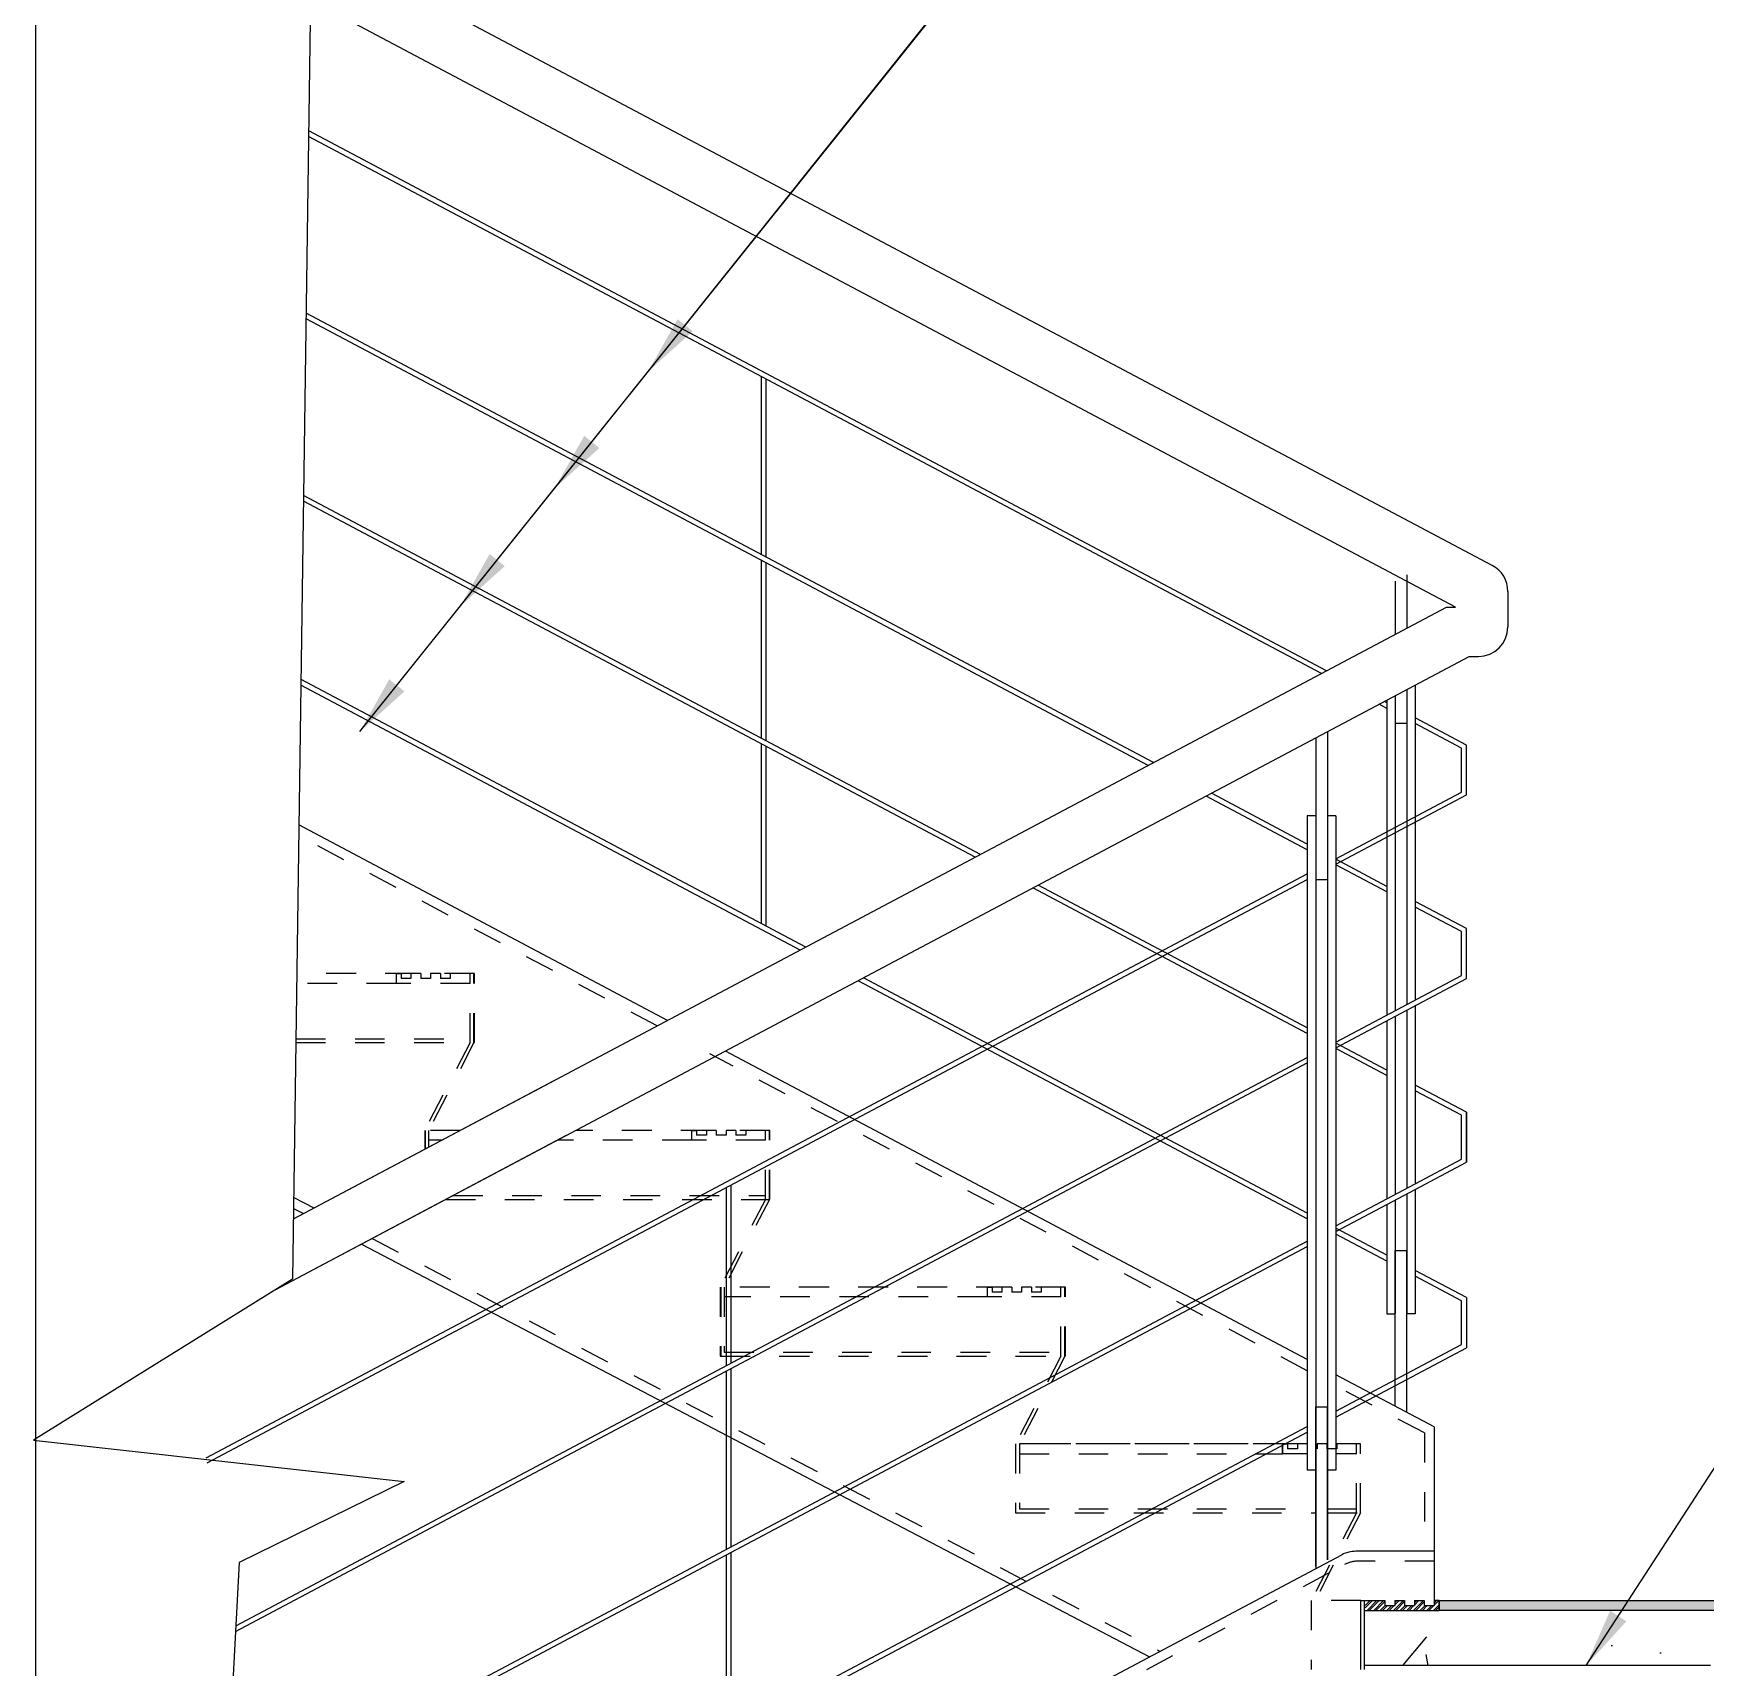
# Model space of a CAD drawing. Header units: millimetres. Extents: x 2148 to 2681, y 758 to 986.
# Drawn here: x 2647.54 to 2653.2, y 873.32 to 878.85 of the extents above; entities that cross this region are included whole.
import ezdxf

# ---------------------------------------------------------------- set-up
doc = ezdxf.new("R2010")
doc.units = ezdxf.units.MM
doc.linetypes.add('27-A-2008-DD$0$LVL 11$0$xa-fp_t1_l11_39$0$HIDDEN2', pattern=[0.1875, 0.125, -0.0625])
doc.linetypes.add('27-A-2008-DD$0$LVL 5$0$xa-fp_t1_l05-09$0$HIDDEN2', pattern=[0.1875, 0.125, -0.0625])
for name, color, linetype in [('1', 2, 'Continuous'), ('4CO', 4, 'Continuous'), ('A-DETAILS', 1, 'Continuous'), ('A-Hatch', 253, 'Continuous'), ('A-Stairs', 1, 'Continuous'), ('A-Wall', 4, 'Continuous'), ('A_TILES', 8, 'Continuous'), ("arch'l plan-pl", 8, 'Continuous')]:
    doc.layers.add(name, color=color, linetype=linetype)
doc.styles.add('ARIALNW', font='ARIALN.TTF')
doc.dimstyles.new('DIM 100', dxfattribs={"dimtxt": 0.2, "dimasz": 0.2, "dimexe": 0.1, "dimexo": 0, "dimgap": 0.05, "dimtad": 1, "dimzin": 0, "dimdsep": 46, "dimtxsty": 'ARIALNW', "dimcen": 0.09, "dimclrd": 6, "dimclre": 6, "dimclrt": 13, "dimadec": 0, "dimazin": 0, "dimtfac": 1, "dimtofl": 0, "dimtmove": 2, "dimatfit": 3, "dimfxl": 1, "dimtolj": 1, "dimtzin": 0, "dimarcsym": 0})

msp = doc.modelspace()

# ---------------------------------------------------------------- hatches: boundary and pattern name
at = {"layer": 'A-Hatch'}
h = msp.add_hatch(dxfattribs=at)
h.set_pattern_fill('BRASS', color=256, scale=0.001667, style=0)
h.set_pattern_definition([(180, (11381.353728, -2046.326112), (0, 0.010583333333), []), (180, (11381.353728, -2046.32082), (0, 0.010583333333), [0.005291666667, -0.002645833333])])
h.paths.add_polyline_path([(2654.2641125, 873.5128443), (2654.2641125, 873.5461776), (2652.2991547, 873.5461776), (2652.2991547, 873.5128443)])
at = {"layer": 'A-Stairs'}
h = msp.add_hatch(dxfattribs=at)
h.set_pattern_fill('AR-CONC', color=256, scale=0.006667, style=0)
h.set_pattern_definition([(50, (-6085.9525, -2045.2143), (1.21456446, -0.10626057), [0.127, -1.397]), (355, (-6085.9525, -2045.2143), (-0.23495217, 1.27371095), [0.1016, -1.1176]), (100.451, (-6085.8512, -2045.2232), (0.97961668, 1.16744459), [0.10793333, -1.18726667]), (46.1842, (-6085.9525, -2044.8757), (1.8071936, -0.28028219), [0.1905, -2.0955]), (96.6356, (-6085.8019, -2044.899), (1.5826949, 1.6495037), [0.1619, -1.7809]), (351.184, (-6085.9525, -2044.8757), (1.58269737, 1.6495008), [0.1524, -1.6764]), (21, (-6085.7831, -2044.9603), (1.01076587, -0.68177012), [0.127, -1.397]), (326, (-6085.7831, -2044.9603), (0.41201352, 1.22791977), [0.1016, -1.1176]), (71.4514, (-6085.6989, -2045.0171), (1.4227766, 0.54615238), [0.10793333, -1.18726667]), (37.5, (-6085.95246, -2045.21432), (0.020590688, 0.56370026), [0, -1.104053333, 0, -1.134533333, 0, -1.121833333]), (7.5, (-6085.95246, -2045.2143), (0.445464417, 0.6678705), [0, -0.646853333, 0, -1.078653333, 0, -0.427566667]), (327.5, (-6086.33007, -2045.21432), (0.9039373, -0.038191627), [0, -0.423333333, 0, -1.3208, 0, -1.7526]), (317.5, (-6086.4994, -2045.2143), (0.987527876, 0.16950994), [0, -0.55033333, 0, -0.87714667, 0, -1.2446])])
h.paths.add_polyline_path([(2652.2991547, 873.5128443), (2652.0472906, 873.5128443), (2652.0472906, 873.3261776), (2653.2172906, 873.3261776), (2653.2172906, 873.0656905), (2653.8866582, 873.0656905), (2653.8866582, 873.5128443)])
h.paths.add_polyline_path([(2653.9533248, 873.5128443), (2653.8866582, 873.5128443), (2653.8866582, 873.0656905), (2653.9533248, 873.0656905)])
h = msp.add_hatch(dxfattribs=at)
h.set_pattern_fill('ANSI32', color=256, scale=0.001667, style=0)
h.set_pattern_definition([(45, (-6002.331523, -2084.742558), (-0.01122532015, 0.01122532015), []), (45, (-6002.32404, -2084.742558), (-0.01122532015, 0.01122532015), [])])
h.paths.add_polyline_path([(2652.2991547, 873.5461776), (2652.282488, 873.5461776), (2652.282488, 873.529511), (2652.2491547, 873.529511), (2652.2491547, 873.5461776), (2652.2158213, 873.5461776), (2652.2158213, 873.529511), (2652.182488, 873.529511), (2652.182488, 873.5461776), (2652.1491547, 873.5461776), (2652.1491547, 873.529511), (2652.1158213, 873.529511), (2652.1158213, 873.5461776), (2652.0491547, 873.5461776), (2652.0491547, 873.5128443), (2652.2991547, 873.5128443)])

# ---------------------------------------------------------------- linework, layer by layer
at = {"ltscale": 0.5}
for p, q in [((2652.4789678, 877.0489845, 0.0000001), (2648.4828557, 879.1681349, 0.0000001)), ((2652.3552712, 876.9070643, 0.0000001), (2648.4799658, 878.9621505, 0.0000001)), ((2650.0049993, 877.6878886, 0.0000002), (2650.0049993, 877.0856091, 0.0000002)), ((2650.0204161, 877.679713, 0.0000002), (2650.0204161, 877.0774335, 0.0000002)), ((2650.0049993, 877.0667439, 0.0000002), (2650.0049993, 876.4640331, 0.0000002)), ((2650.0204161, 877.0585684, 0.0000002), (2650.0204161, 876.4558575, 0.0000002)), ((2652.5321176, 876.9606383, 0.0000001), (2652.5321176, 876.8403976, 0.0000001)), ((2648.4221028, 874.8378799, 0.0000002), (2652.3239933, 876.9070643, 0.0000002)), ((2652.3239933, 876.9070643, 0.0000001), (2652.3552712, 876.9070643, 0.0000001)), ((2648.3626195, 874.5988188, 0.0000002), (2652.4010252, 876.7403976, 0.0000003)), ((2652.4010252, 876.7403976, 0.0000001), (2652.4321176, 876.7403976, 0.0000001)), ((2652.1904861, 876.6287481, 0.0000001), (2652.1904861, 875.5629136, 0.0000001)), ((2652.2187515, 876.6437373, 0.0000001), (2652.2187515, 875.5779028, 0.0000001)), ((2652.1222206, 876.5925467, 0.0000001), (2652.1222206, 875.5267122, 0.0000001)), ((2652.1504861, 876.6075359, 0.0000001), (2652.1504861, 875.5417014, 0.0000001)), ((2650.0049993, 876.4451679, 0.0000002), (2650.0049993, 875.8370994, 0.0000002)), ((2650.0204161, 876.4369923, 0.0000002), (2650.0204161, 875.8289239, 0.0000002)), ((2652.3752418, 876.2820348, 0.0000001), (2652.3752418, 876.4309418, 0.0000001)), ((2652.3919085, 876.272008, 0.0000001), (2652.3919085, 876.4409686, 0.0000001)), ((2651.9498062, 876.0564249, 0.0000003), (2652.3752418, 876.2820348, 0.0000003)), ((2651.9498062, 876.0375597, 0.0000003), (2652.3919085, 876.272008, 0.0000003)), ((2651.8532753, 876.2016816, 0.0000002), (2651.8532753, 873.9874205, 0.0000002)), ((2651.8815407, 876.2016816, 0.0000002), (2651.8532753, 876.2016816, 0.0000002)), ((2651.8815407, 876.1716816, 0.0000002), (2651.8815407, 873.9886845, 0.0000002)), ((2651.9498062, 876.2016816, 0.0000002), (2651.9215407, 876.2016816, 0.0000002)), ((2651.9215407, 876.1716816, 0.0000002), (2651.9215407, 873.9886845, 0.0000002)), ((2651.9498062, 876.2016816, 0.0000002), (2651.9498062, 873.9874205, 0.0000002)), ((2648.1262684, 874.0287913, 0.0000003), (2651.8532753, 876.0052343, 0.0000003)), ((2648.1304142, 874.0121246, 0.0000003), (2651.8532753, 875.9863691, 0.0000003)), ((2652.3752418, 875.6608901, 0.0000001), (2652.3752418, 875.8097971, 0.0000001)), ((2652.3919085, 875.6508633, 0.0000001), (2652.3919085, 875.8198239, 0.0000001)), ((2651.9498062, 875.4352803, 0.0000003), (2652.3752418, 875.6608901, 0.0000003)), ((2651.9498062, 875.4164151, 0.0000003), (2652.3919085, 875.6508633, 0.0000003)), ((2652.1904861, 875.5440484, 0.0000001), (2652.1904861, 874.9413375, 0.0000001)), ((2652.2187515, 875.5590376, 0.0000001), (2652.2187515, 874.9563268, 0.0000001)), ((2652.1222206, 875.507847, 0.0000001), (2652.1222206, 874.9051362, 0.0000001)), ((2652.1504861, 875.5228363, 0.0000001), (2652.1504861, 874.9201254, 0.0000001)), ((2648.2266916, 873.4609013, 0.0000004), (2651.8532753, 875.3840896, 0.0000003)), ((2648.2256623, 873.4414903, 0.0000003), (2651.8532753, 875.3652245, 0.0000003)), ((2648.4221028, 874.8378799, 0.0000002), (2649.3021183, 875.3045548, 0.0000002)), ((2652.3752418, 875.0393141, 0.0000001), (2652.3752418, 875.1882211, 0.0000001)), ((2652.3919085, 875.0292873, 0.0000001), (2652.3919085, 875.1982479, 0.0000001)), ((2652.3919085, 875.1982479, 0), (2652.3919085, 875.0292873, 0.0000001)), ((2648.3626195, 874.5988188, 0.0000002), (2649.3463613, 875.1205001, 0.0000002)), ((2652.2187515, 874.9563268, 0.0000003), (2652.3752418, 875.0393141, 0.0000003)), ((2652.2187515, 874.9374616, 0.0000003), (2652.3919085, 875.0292873, 0.0000003)), ((2649.8865611, 874.9421564, 0.0000003), (2649.8865611, 874.3398769, 0.0000003)), ((2649.9019779, 874.950332, 0.0000003), (2649.9019779, 874.3480525, 0.0000003)), ((2651.9498062, 874.8137042, 0.0000003), (2652.2187515, 874.9563268, 0.0000003)), ((2651.9498062, 874.7948391, 0.0000003), (2652.2187515, 874.9374616, 0.0000003)), ((2652.1904861, 874.9224724, 0.0000001), (2652.1904861, 874.5180562, 0.0000001)), ((2652.2187515, 874.9374616, 0.0000001), (2652.2187515, 874.5167922, 0.0000001)), ((2652.1222206, 874.886271, 0.0000001), (2652.1222206, 874.5167922, 0.0000001)), ((2652.1504861, 874.9012602, 0.0000001), (2652.1504861, 874.5180562, 0.0000001)), ((2648.1927781, 872.8213409, 0.0000004), (2651.8532753, 874.7625136, 0.0000003)), ((2648.1917488, 872.8019299, 0.0000003), (2651.8532753, 874.7436484, 0.0000003)), ((2652.3752418, 874.4123804, 0.0000001), (2652.3752418, 874.5606343, 0.0000001)), ((2652.3919085, 874.5713142, 0.0000002), (2652.3919085, 874.4017005, 0.0000002)), ((2652.3919085, 874.5294886, 0.0000001), (2652.3919085, 874.4017005, 0.0000002)), ((2652.1222206, 874.5167922, 0.0000001), (2652.1504861, 874.5167922, 0.0000001)), ((2652.2187515, 874.5167922, 0.0000001), (2652.1904861, 874.5167922, 0.0000001)), ((2651.9498062, 874.1867706, 0.0000003), (2652.3752418, 874.4123804, 0.0000003)), ((2651.9498062, 874.1672523, 0.0000003), (2652.3919085, 874.4017005, 0.0000003)), ((2649.8865611, 874.3210117, 0.0000003), (2649.8865611, 873.7191241, 0.0000003)), ((2649.9019779, 874.3291873, 0.0000003), (2649.9019779, 873.7272997, 0.0000003)), ((2648.1585723, 872.1762678, 0.0000004), (2651.8532753, 874.13558, 0.0000003)), ((2648.1575074, 872.1561848, 0.0000004), (2651.8532753, 874.1160617, 0.0000003)), ((2651.9215407, 874.0919028, 0.0000002), (2651.9215407, 873.6836132, 0.0000002)), ((2651.8815407, 874.07019, 0.0000002), (2651.8815407, 873.6541676, 0.0000002)), ((2651.8815407, 873.9874205, 0.0000002), (2651.8532753, 873.9874205, 0.0000002)), ((2651.9498062, 873.9874205, 0.0000002), (2651.9215407, 873.9874205, 0.0000002)), ((2649.8865611, 873.700259, 0.0000003), (2649.8865611, 873.0913672, 0.0000003)), ((2649.9019779, 873.7084345, 0.0000003), (2649.9019779, 873.0995428, 0.0000003)), ((2652.0358213, 873.5461776, 0.0000003), (2652.0472906, 873.5461776, 0.0000003)), ((2652.0358213, 873.5461776, 0.0000003), (2652.0472906, 873.5461776, 0.0000003))]:
    msp.add_line(p, q, dxfattribs=at)
at = {"ltscale": 0.05}
for p, q in [((2652.0339573, 873.5461776, 0.0000003), (2652.1158213, 873.5461776, 0.0000003)), ((2652.0472906, 873.3128443, 0.0000003), (2652.0472906, 873.5461776, 0.0000003)), ((2652.0491547, 873.5128443, 0.0000003), (2652.2991547, 873.5128443, 0.0000003)), ((2652.1158213, 873.5461776, 0.0000003), (2652.1158213, 873.529511, 0.0000003)), ((2652.1158213, 873.529511, 0.0000003), (2652.1491547, 873.529511, 0.0000003)), ((2652.1491547, 873.5461776, 0.0000003), (2652.1491547, 873.529511, 0.0000003)), ((2652.1491547, 873.5461776, 0.0000003), (2652.182488, 873.5461776, 0.0000003)), ((2652.182488, 873.5461776, 0.0000003), (2652.182488, 873.529511, 0.0000003)), ((2652.182488, 873.529511, 0.0000003), (2652.2158213, 873.529511, 0.0000003)), ((2652.2158213, 873.5461776, 0.0000003), (2652.2158213, 873.529511, 0.0000003)), ((2652.2158213, 873.5461776, 0.0000003), (2652.2491547, 873.5461776, 0.0000003)), ((2652.2491547, 873.5461776, 0.0000003), (2652.2491547, 873.529511, 0.0000003)), ((2652.2491547, 873.529511, 0.0000003), (2652.282488, 873.529511, 0.0000003)), ((2652.282488, 873.5461776, 0.0000003), (2652.282488, 873.529511, 0.0000003)), ((2652.2991547, 873.5461776, 0.0000003), (2652.282488, 873.5461776, 0.0000003)), ((2652.2991547, 873.5461776, 0.0000003), (2652.2991547, 873.5128443, 0.0000003)), ((2653.2172906, 873.3261776, 0.0000001), (2652.0472906, 873.3261776, 0.0000003))]:
    msp.add_line(p, q, dxfattribs=at)
at = {"ltscale": 0.05, "elevation": 0.0000003}
for points in [[(2652.0339573, 873.3128443), (2652.0339573, 873.5461776), (2652.0472906, 873.5461776)], [(2656.3094179, 873.5128443), (2652.2991547, 873.5128443), (2652.2991547, 873.5461776), (2656.3094179, 873.5461776)]]:
    msp.add_lwpolyline(points, dxfattribs=at)
at = {"ltscale": 0.5, "extrusion": (2.28932e-08, 4.00565e-08, 1)}
msp.add_arc((2652.4321176, 876.9606383, 0.000096), 0.1, 0, 62.0628572, dxfattribs=at)
at = {"ltscale": 0.5, "extrusion": (-1.32724e-19, 4.00565e-08, 1)}
msp.add_arc((2652.4321176, 876.8403976, 0.0000353), 0.1, 270, 0, dxfattribs=at)
at = {"layer": '1', "ltscale": 0.5}
for p, q in [((2652.1904861, 877.016651, 0.0000001), (2652.1904861, 876.836265, 0.0000001)), ((2652.1904861, 877.016651, 0.0000001), (2652.1904861, 876.836265, 0.0000001)), ((2652.1504861, 876.9954388, 0.0000001), (2652.1504861, 876.8150529, 0.0000001)), ((2652.1504861, 876.9954388, 0.0000001), (2652.1504861, 876.8150529, 0.0000001)), ((2652.1904861, 876.6287481, 0.0000001), (2652.1904861, 876.5155159, 0.0000001)), ((2652.1904861, 876.6287481, 0.0000001), (2652.1904861, 876.5247222, 0.0000001)), ((2652.1504861, 876.6075359, 0.0000001), (2652.1504861, 876.5155159, 0.0000001)), ((2652.1504861, 876.6075359, 0.0000001), (2652.1504861, 876.5155159, 0.0000001)), ((2652.1504861, 876.5155159, 0.0000001), (2652.1904861, 876.5155159, 0.0000001)), ((2651.8815407, 876.4660671, 0.0000002), (2651.8815407, 875.9861442, 0.0000002)), ((2651.8815407, 876.4660671, 0.0000002), (2651.8815407, 875.9861442, 0.0000002)), ((2651.9215407, 876.4872793, 0.0000002), (2651.9215407, 875.9953504, 0.0000002)), ((2651.9215407, 876.4872793, 0.0000002), (2651.9215407, 875.9861442, 0.0000002)), ((2651.8815407, 875.9861442, 0.0000002), (2651.9215407, 875.9861442, 0.0000002)), ((2652.1504861, 874.2047515, 0.0000001), (2652.1504861, 874.7310656, 0.0000001)), ((2652.1504861, 874.7310656, 0.0000001), (2652.1904861, 874.7310656, 0.0000001)), ((2652.1904861, 874.1835393, 0.0000001), (2652.1904861, 874.7310656, 0.0000001)), ((2651.8815407, 873.662401, 0.0000002), (2651.8815407, 874.2016939, 0.0000002)), ((2651.8815407, 874.2016939, 0.0000002), (2651.9215407, 874.2016939, 0.0000002)), ((2651.9215407, 873.6836132, 0.0000002), (2651.9215407, 874.2016939, 0.0000002))]:
    msp.add_line(p, q, dxfattribs=at)
at = {"layer": '4CO', "ltscale": 0.5}
for p, q in [((2648.1314793, 871.6653335, 0.0000002), (2651.970524, 873.7011905, 0.0000003)), ((2652.2828968, 873.7128443, 0.0000001), (2652.0173743, 873.7128443, 0.0000001))]:
    msp.add_line(p, q, dxfattribs=at)
at = {"layer": '4CO', "ltscale": 0.5, "extrusion": (-2.65925e-08, 1.19161e-07, 1)}
msp.add_arc((2652.0173743, 873.6128443, 0.0000339), 0.1, 90, 117.9371428, dxfattribs=at)
at = {"layer": 'A-DETAILS', "linetype": '27-A-2008-DD$0$LVL 5$0$xa-fp_t1_l05-09$0$HIDDEN2', "ltscale": 0.5}
for p, q in [((2652.282815, 873.679511, 0.0000001), (2652.0256658, 873.679511, 0.0000001)), ((2648.1294208, 871.6265115, 0.0000002), (2651.9788155, 873.6678572, 0.0000003))]:
    msp.add_line(p, q, dxfattribs=at)
at = {"layer": 'A-DETAILS', "linetype": '27-A-2008-DD$0$LVL 5$0$xa-fp_t1_l05-09$0$HIDDEN2', "ltscale": 0.5, "extrusion": (-2.65925e-08, 1.19268e-07, 1)}
msp.add_arc((2652.0256658, 873.579511, 0.000034), 0.1, 90, 117.9371428, dxfattribs=at)
at = {"layer": 'A-Hatch', "ltscale": 0.5}
for p, q in [((2651.9007021, 876.6825916, 0.0000002), (2648.4734827, 878.5000565, 0.0000002)), ((2651.9184893, 876.6920242, 0.0000002), (2648.4737454, 878.5187823, 0.0000002)), ((2651.3150514, 876.3720193, 0.0000002), (2648.4648325, 877.8834991, 0.0000002)), ((2651.3328386, 876.3814519, 0.0000002), (2648.4650952, 877.9022249, 0.0000002)), ((2650.728994, 876.0612313, 0.0000002), (2648.4561762, 877.2665135, 0.0000002)), ((2650.7467812, 876.0706639, 0.0000002), (2648.4564389, 877.2852393, 0.0000002)), ((2650.1372694, 875.7474379, 0.0000002), (2648.4474363, 876.6435615, 0.0000002)), ((2650.1556723, 875.7571971, 0.0000002), (2648.4477081, 876.6629357, 0.0000002)), ((2652.1222206, 876.5651197, 0.0000002), (2652.0963609, 876.5788332, 0.0000002)), ((2652.1222206, 876.5839849, 0.0000002), (2652.1141481, 876.5882658, 0.0000002)), ((2652.3919085, 876.4409686, 0.0000002), (2652.2187515, 876.5327942, 0.0000002)), ((2652.3752418, 876.4309418, 0.0000002), (2652.2187515, 876.5139291, 0.0000002)), ((2651.8532753, 876.1054627, 0.0000002), (2651.5284974, 876.2776934, 0.0000002)), ((2651.8532753, 876.0865976, 0.0000002), (2651.5107102, 876.2682609, 0.0000002)), ((2652.1222206, 875.9628402, 0.0000002), (2651.9498062, 876.0542721, 0.0000002)), ((2652.1222206, 875.943975, 0.0000002), (2651.9498062, 876.0354069, 0.0000002)), ((2651.8532753, 875.4650215, 0.0000002), (2650.9246528, 875.9574728, 0.0000002)), ((2651.8532753, 875.4838867, 0.0000002), (2650.94244, 875.9669054, 0.0000002)), ((2652.3919085, 875.8198239, 0.0000002), (2652.2187515, 875.9116496, 0.0000002)), ((2652.3752418, 875.8097971, 0.0000002), (2652.2187515, 875.8927844, 0.0000002)), ((2651.8532753, 874.8374348, 0.0000002), (2650.3329282, 875.6436795, 0.0000002)), ((2651.8532753, 874.8569531, 0.0000002), (2650.3513311, 875.6534386, 0.0000002)), ((2652.1222206, 875.3412642, 0.0000002), (2651.9498062, 875.4326961, 0.0000002)), ((2652.1222206, 875.322399, 0.0000002), (2651.9498062, 875.4138309, 0.0000002)), ((2652.3919085, 875.1982479, 0.0000002), (2652.2187515, 875.2900735, 0.0000002)), ((2652.3752418, 875.1882211, 0.0000002), (2652.2187515, 875.2712084, 0.0000002)), ((2652.1222206, 874.7143305, 0.0000002), (2651.9498062, 874.8057625, 0.0000002)), ((2652.1222206, 874.6948122, 0.0000002), (2651.9498062, 874.7862442, 0.0000002)), ((2652.3919085, 874.5713142, 0.0000002), (2652.2187515, 874.6631399, 0.0000002)), ((2652.3752418, 874.5606343, 0.0000002), (2652.2187515, 874.6436216, 0.0000002))]:
    msp.add_line(p, q, dxfattribs=at)
at = {"layer": 'A-Stairs', "ltscale": 0.5}
for p, q in [((2649.6884128, 875.5094079, 0.0000001), (2648.4408066, 876.1710173, 0.0000002)), ((2651.8532753, 874.3613748, 0.0000001), (2649.8840716, 875.4056495, 0.0000001)), ((2648.4225966, 874.8730769, 0), (2648.4557316, 874.8557134, 0)), ((2648.652556, 874.752573, 0), (2651.3186317, 873.35549, 0.0000001)), ((2652.2828968, 874.1335452, 0.0000001), (2651.9498062, 874.3101841, 0.0000001)), ((2652.2828968, 874.1335452, 0.0000001), (2652.2828968, 873.7128443, 0.0000001))]:
    msp.add_line(p, q, dxfattribs=at)
at = {"layer": 'A-Wall'}
for p, q in [((2647.5494907, 883.5634197, 0), (2647.5494907, 864.9698435, 0)), ((2652.2828968, 873.7128443, 0.0000001), (2652.282488, 873.5461776, 0.0000003))]:
    msp.add_line(p, q, dxfattribs=at)
at = {"layer": 'A_TILES', "linetype": '27-A-2008-DD$0$LVL 11$0$xa-fp_t1_l11_39$0$HIDDEN2', "ltscale": 0.2}
for p, q in [((2649.6528384, 875.4905427, 0.0000001), (2648.4402811, 876.1335656, 0.0000002)), ((2649.0328968, 875.6673898, 0.0000002), (2648.4337407, 875.6673898, 0.0000002)), ((2649.0328968, 875.6673898, 0.0000002), (2648.4337407, 875.6673898, 0.0000002)), ((2648.7695635, 875.6673898, 0.0000002), (2648.7695635, 875.6340564, 0.0000002)), ((2648.7695635, 875.6673898, 0.0000002), (2648.7862301, 875.6673898, 0.0000002)), ((2648.7862301, 875.6673898, 0.0000002), (2648.7862301, 875.6507231, 0.0000002)), ((2648.8528968, 875.6673898, 0.0000002), (2648.8195635, 875.6673898, 0.0000002)), ((2648.8195635, 875.6673898, 0.0000002), (2648.8195635, 875.6507231, 0.0000002)), ((2648.8528968, 875.6673898, 0.0000002), (2648.8528968, 875.6507231, 0.0000002)), ((2648.9195635, 875.6673898, 0.0000002), (2648.8862301, 875.6673898, 0.0000002)), ((2648.8862301, 875.6673898, 0.0000002), (2648.8862301, 875.6507231, 0.0000002)), ((2648.9195635, 875.6673898, 0.0000002), (2648.9195635, 875.6507231, 0.0000002)), ((2649.0195635, 875.6673898, 0.0000002), (2648.9528968, 875.6673898, 0.0000002)), ((2648.9528968, 875.6673898, 0.0000002), (2648.9528968, 875.6507231, 0.0000002)), ((2649.0310328, 875.6673898, 0.0000002), (2649.0195635, 875.6673898, 0.0000002)), ((2649.0310328, 875.6673898, 0.0000002), (2649.0195635, 875.6673898, 0.0000002)), ((2649.0310328, 875.6673898, 0.0000002), (2649.0195635, 875.6673898, 0.0000002)), ((2649.0310328, 875.6673898, 0.0000002), (2649.0195635, 875.6673898, 0.0000002)), ((2649.0310328, 875.6673898, 0.0000002), (2649.0195635, 875.6673898, 0.0000002)), ((2649.0310328, 875.6673898, 0.0000002), (2649.0195635, 875.6673898, 0.0000002)), ((2649.0195635, 875.4340564, 0.0000002), (2649.0195635, 875.6673898, 0.0000002)), ((2648.7695635, 875.6340564, 0.0000002), (2648.4332731, 875.6340564, 0.0000002)), ((2649.0195635, 875.6340564, 0.0000002), (2648.7695635, 875.6340564, 0.0000002)), ((2648.8195635, 875.6507231, 0.0000002), (2648.7862301, 875.6507231, 0.0000002)), ((2648.8862301, 875.6507231, 0.0000002), (2648.8528968, 875.6507231, 0.0000002)), ((2648.9528968, 875.6507231, 0.0000002), (2648.9195635, 875.6507231, 0.0000002)), ((2648.4306542, 875.4473898, 0.0000002), (2649.0195635, 875.4473898, 0.0000002)), ((2649.0195635, 875.4340564, 0.0000002), (2648.8662301, 875.1370867, 0.0000002)), ((2649.0328968, 875.4340564, 0.0000002), (2648.8795635, 875.1370867, 0.0000002)), ((2651.8532753, 874.3236444, 0.0000001), (2649.8307101, 875.3962169, 0.0000001)), ((2648.9863214, 875.1370867, 0.0000002), (2648.8662301, 875.1370867, 0.0000002)), ((2648.9863214, 875.1370867, 0.0000002), (2648.8662301, 875.1370867, 0.0000002)), ((2648.8795635, 875.1370867, 0.0000002), (2648.8795635, 875.0804727, 0.0000002)), ((2648.9234642, 875.1037534, 0.0000002), (2648.8795635, 875.1037534, 0.0000002)), ((2649.7695635, 875.1037534, 0.0000002), (2649.3147819, 875.1037534, 0.0000002)), ((2650.0328968, 875.1370867, 0.0000002), (2649.377639, 875.1370867, 0.0000002)), ((2650.0328968, 875.1370867, 0.0000002), (2649.377639, 875.1370867, 0.0000002)), ((2649.7695635, 875.1370867, 0.0000002), (2649.7695635, 875.1037534, 0.0000002)), ((2649.7695635, 875.1370867, 0.0000002), (2649.7862301, 875.1370867, 0.0000002)), ((2650.0195635, 875.1037534, 0.0000002), (2649.7695635, 875.1037534, 0.0000002)), ((2649.7862301, 875.1370867, 0.0000002), (2649.7862301, 875.1204201, 0.0000002)), ((2649.8195635, 875.1204201, 0.0000002), (2649.7862301, 875.1204201, 0.0000002)), ((2649.8528968, 875.1370867, 0.0000002), (2649.8195635, 875.1370867, 0.0000002)), ((2649.8195635, 875.1370867, 0.0000002), (2649.8195635, 875.1204201, 0.0000002)), ((2649.8528968, 875.1370867, 0.0000002), (2649.8528968, 875.1204201, 0.0000002)), ((2649.8862301, 875.1204201, 0.0000002), (2649.8528968, 875.1204201, 0.0000002)), ((2649.9195635, 875.1370867, 0.0000002), (2649.8862301, 875.1370867, 0.0000002)), ((2649.8862301, 875.1370867, 0.0000002), (2649.8862301, 875.1204201, 0.0000002)), ((2649.9195635, 875.1370867, 0.0000002), (2649.9195635, 875.1204201, 0.0000002)), ((2649.9528968, 875.1204201, 0.0000002), (2649.9195635, 875.1204201, 0.0000002)), ((2650.0195635, 875.1370867, 0.0000002), (2649.9528968, 875.1370867, 0.0000002)), ((2649.9528968, 875.1370867, 0.0000002), (2649.9528968, 875.1204201, 0.0000002)), ((2650.0310328, 875.1370867, 0.0000002), (2650.0195635, 875.1370867, 0.0000002)), ((2650.0310328, 875.1370867, 0.0000002), (2650.0195635, 875.1370867, 0.0000002)), ((2650.0310328, 875.1370867, 0.0000002), (2650.0195635, 875.1370867, 0.0000002)), ((2650.0310328, 875.1370867, 0.0000002), (2650.0195635, 875.1370867, 0.0000002)), ((2650.0310328, 875.1370867, 0.0000002), (2650.0195635, 875.1370867, 0.0000002)), ((2650.0310328, 875.1370867, 0.0000002), (2650.0195635, 875.1370867, 0.0000002)), ((2650.0195635, 874.9037534, 0.0000002), (2650.0195635, 875.1370867, 0.0000002)), ((2648.4231207, 874.9104349, 0), (2648.4914253, 874.8746418, 0)), ((2648.9627819, 874.9170867, 0.0000002), (2650.0195635, 874.9170867, 0.0000002)), ((2650.0195635, 874.9037534, 0.0000002), (2649.8662301, 874.6067837, 0.0000002)), ((2650.0328968, 874.9037534, 0.0000002), (2649.8795635, 874.6067837, 0.0000002)), ((2648.6882497, 874.7715015, 0), (2651.3543253, 873.3744185, 0.0000001)), ((2651.0328968, 874.6067837, 0.0000002), (2649.8662301, 874.6067837, 0.0000001)), ((2651.0328968, 874.6067837, 0.0000002), (2649.8662301, 874.6067837, 0.0000001)), ((2649.8795635, 874.6067837, 0.0000002), (2649.8795635, 874.3867837, 0.0000002)), ((2650.7695635, 874.6067837, 0.0000002), (2650.7695635, 874.5734504, 0.0000002)), ((2650.7695635, 874.6067837, 0.0000002), (2650.7862301, 874.6067837, 0.0000002)), ((2650.7862301, 874.6067837, 0.0000002), (2650.7862301, 874.590117, 0.0000002)), ((2650.8195635, 874.590117, 0.0000002), (2650.7862301, 874.590117, 0.0000002)), ((2650.8528968, 874.6067837, 0.0000002), (2650.8195635, 874.6067837, 0.0000002)), ((2650.8195635, 874.6067837, 0.0000002), (2650.8195635, 874.590117, 0.0000002)), ((2650.8528968, 874.6067837, 0.0000002), (2650.8528968, 874.590117, 0.0000002)), ((2650.8862301, 874.590117, 0.0000002), (2650.8528968, 874.590117, 0.0000002)), ((2650.9195635, 874.6067837, 0.0000002), (2650.8862301, 874.6067837, 0.0000002)), ((2650.8862301, 874.6067837, 0.0000002), (2650.8862301, 874.590117, 0.0000002)), ((2650.9195635, 874.6067837, 0.0000002), (2650.9195635, 874.590117, 0.0000002)), ((2650.9528968, 874.590117, 0.0000002), (2650.9195635, 874.590117, 0.0000002)), ((2651.0195635, 874.6067837, 0.0000002), (2650.9528968, 874.6067837, 0.0000002)), ((2650.9528968, 874.6067837, 0.0000002), (2650.9528968, 874.590117, 0.0000002)), ((2651.0310328, 874.6067837, 0.0000002), (2651.0195635, 874.6067837, 0.0000002)), ((2651.0310328, 874.6067837, 0.0000002), (2651.0195635, 874.6067837, 0.0000002)), ((2651.0310328, 874.6067837, 0.0000002), (2651.0195635, 874.6067837, 0.0000002)), ((2651.0310328, 874.6067837, 0.0000002), (2651.0195635, 874.6067837, 0.0000002)), ((2651.0310328, 874.6067837, 0.0000002), (2651.0195635, 874.6067837, 0.0000002)), ((2651.0310328, 874.6067837, 0.0000002), (2651.0195635, 874.6067837, 0.0000002)), ((2651.0195635, 874.3734504, 0.0000002), (2651.0195635, 874.6067837, 0.0000002)), ((2650.7695635, 874.5734504, 0.0000002), (2649.8795635, 874.5734504, 0.0000002)), ((2651.0195635, 874.5734504, 0.0000002), (2650.7695635, 874.5734504, 0.0000002)), ((2649.8795635, 874.3867837, 0.0000002), (2651.0195635, 874.3867837, 0.0000002)), ((2651.0195635, 874.3734504, 0.0000002), (2650.8662301, 874.0764807, 0.0000001)), ((2651.0328968, 874.3734504, 0.0000002), (2650.8795635, 874.0764807, 0.0000001)), ((2652.2495635, 874.1134916, 0.0000001), (2651.9498062, 874.2724538, 0.0000001)), ((2651.8532753, 874.0764807, 0.0000001), (2650.8662301, 874.0764807, 0.0000001)), ((2651.8532753, 874.0764807, 0.0000001), (2650.8662301, 874.0764807, 0.0000001)), ((2650.8795635, 874.0764807, 0.0000001), (2650.8795635, 873.8564807, 0.0000001)), ((2651.7695635, 874.0764807, 0.0000001), (2651.7695635, 874.0431473, 0.0000001)), ((2651.7695635, 874.0764807, 0.0000001), (2651.7862301, 874.0764807, 0.0000001)), ((2651.7862301, 874.0764807, 0.0000001), (2651.7862301, 874.059814, 0.0000001)), ((2651.8528968, 874.0764807, 0.0000001), (2651.8195635, 874.0764807, 0.0000001)), ((2651.8195635, 874.0764807, 0.0000001), (2651.8195635, 874.059814, 0.0000001)), ((2651.8528968, 874.0764807, 0.0000001), (2651.8528968, 874.059814, 0.0000001)), ((2651.9195635, 874.0764807, 0.0000001), (2651.8862301, 874.0764807, 0.0000001)), ((2651.8862301, 874.0764807, 0.0000001), (2651.8862301, 874.059814, 0.0000001)), ((2651.9195635, 874.0764807, 0.0000001), (2651.9195635, 874.059814, 0.0000001)), ((2652.0310328, 874.0764807, 0.0000001), (2651.9498062, 874.0764807, 0.0000001)), ((2652.0310328, 874.0764807, 0.0000001), (2651.9498062, 874.0764807, 0.0000001)), ((2652.0195635, 874.0764807, 0.0000001), (2651.9528968, 874.0764807, 0.0000001)), ((2651.9528968, 874.0764807, 0.0000001), (2651.9528968, 874.059814, 0.0000001)), ((2652.0310328, 874.0764807, 0.0000001), (2652.0195635, 874.0764807, 0.0000001)), ((2652.0310328, 874.0764807, 0.0000001), (2652.0195635, 874.0764807, 0.0000001)), ((2652.0310328, 874.0764807, 0.0000001), (2652.0195635, 874.0764807, 0.0000001)), ((2652.0310328, 874.0764807, 0.0000001), (2652.0195635, 874.0764807, 0.0000001)), ((2652.0310328, 874.0764807, 0.0000001), (2652.0195635, 874.0764807, 0.0000001)), ((2652.0310328, 874.0764807, 0.0000001), (2652.0195635, 874.0764807, 0.0000001)), ((2652.0195635, 873.8431473, 0.0000001), (2652.0195635, 874.0764807, 0.0000001)), ((2652.2495635, 874.1134916, 0.0000001), (2652.2495635, 873.7128443, 0.0000001)), ((2651.8532753, 874.0431473, 0.0000001), (2651.7695635, 874.0431473, 0.0000001)), ((2651.8195635, 874.059814, 0.0000001), (2651.7862301, 874.059814, 0.0000001)), ((2651.8532753, 874.059814, 0.0000001), (2651.8528968, 874.059814, 0.0000001)), ((2651.9528968, 874.059814, 0.0000001), (2651.9195635, 874.059814, 0.0000001)), ((2652.0195635, 874.0431473, 0.0000001), (2651.9498062, 874.0431473, 0.0000001)), ((2650.8795635, 873.8564807, 0.0000001), (2651.8815407, 873.8564807, 0.0000001)), ((2651.9215407, 873.8564807, 0.0000001), (2652.0195635, 873.8564807, 0.0000001)), ((2652.0195635, 873.8431473, 0.0000001), (2651.8662301, 873.5461776, 0.0000001)), ((2652.0328968, 873.8431473, 0.0000001), (2651.8795635, 873.5461776, 0.0000001)), ((2651.8662301, 873.5461776, 0.0000001), (2651.8662301, 873.3128443, 0.0000001)), ((2652.0339573, 873.5461776, 0.0000003), (2651.8662301, 873.5461776, 0.0000001))]:
    msp.add_line(p, q, dxfattribs=at)
for points, elevation in [([(2648.4304671, 875.4340564), (2649.0347608, 875.4340564), (2649.0347608, 875.6673898), (2648.4337407, 875.6673898)], 0.0000002), ([(2649.0328968, 875.4340564), (2649.0328968, 875.6673898), (2649.0195635, 875.6673898)], 0.0000002), ([(2648.4304671, 875.4340564), (2649.0195635, 875.4340564)], 0.0000002), ([(2648.8662301, 875.1370867), (2648.8662301, 875.1370867), (2648.8662301, 875.073402)], 0.0000002), ([(2648.9863214, 875.1370867), (2648.8680942, 875.1370867), (2648.8680942, 875.0743905)], 0.0000002), ([(2648.937639, 874.9037534), (2650.0347608, 874.9037534), (2650.0347608, 875.1370867), (2649.377639, 875.1370867)], 0.0000002), ([(2650.0328968, 874.9037534), (2650.0328968, 875.1370867), (2650.0195635, 875.1370867)], 0.0000002), ([(2648.937639, 874.9037534), (2650.0195635, 874.9037534)], 0.0000002), ([(2649.8662301, 874.6067837), (2649.8662301, 874.6067837), (2649.8662301, 874.3734504), (2651.0195635, 874.3734504)], 0.0000002), ([(2651.0328968, 874.3734504), (2651.0328968, 874.6067837), (2651.0195635, 874.6067837)], 0.0000002), ([(2651.8532753, 874.0764807), (2650.8662301, 874.0764807), (2650.8662301, 873.8431473), (2651.8815407, 873.8431473)], 0.0000002), ([(2650.8662301, 874.0764807), (2650.8662301, 874.0764807), (2650.8662301, 873.8431473), (2651.8815407, 873.8431473)], 0.0000001), ([(2651.9215407, 873.8431473), (2652.0328968, 873.8431473), (2652.0328968, 874.0764807), (2651.9498062, 874.0764807)], 0.0000002), ([(2652.0328968, 873.8431473), (2652.0328968, 874.0764807), (2652.0195635, 874.0764807)], 0.0000001), ([(2651.9215407, 873.8431473), (2652.0195635, 873.8431473)], 0.0000001)]:
    msp.add_lwpolyline(points, dxfattribs=dict(at, elevation=elevation))
at = {"layer": 'A_TILES', "linetype": '27-A-2008-DD$0$LVL 11$0$xa-fp_t1_l11_39$0$HIDDEN2', "ltscale": 0.2, "elevation": 0.0000001}
for points in [[(2651.0347608, 874.6067837), (2649.8680942, 874.6067837), (2649.8680942, 874.3734504), (2651.0347608, 874.3734504)], [(2650.8795635, 874.0431473), (2651.7695635, 874.0431473), (2651.7695635, 874.0764807), (2650.8795635, 874.0764807)]]:
    msp.add_lwpolyline(points, close=True, dxfattribs=at)
at = {"layer": "arch'l plan-pl", "elevation": 0}
msp.add_lwpolyline([(2648.4981621, 880.2591189), (2648.4192428, 874.6340294), (2647.5421333, 874.0886091), (2648.7967345, 873.9489245), (2648.2380542, 873.6751836), (2648.0162322, 869.4919373)], dxfattribs=at)

# ---------------------------------------------------------------- leaders
at = {"layer": 'A-Wall'}
for points in [[(2648.6470054, 876.4867638), (2652.2922132, 881.0377798), (2652.9485733, 881.0377798)], [(2649.622922, 877.7051888), (2652.1935215, 880.9232955)], [(2649.3067397, 877.3104374), (2650.4688423, 878.7613142)], [(2648.9865868, 876.9107288), (2650.2045147, 878.431303)], [(2652.7966767, 873.3261776, 0.0000002), (2653.920731, 875.0574069, 0.0000002), (2656.6228889, 875.0574069, 0.0000002)]]:
    msp.add_leader(points, dimstyle='DIM 100', override={"dimgap": 0.05, "dimtad": 0}, dxfattribs=at)

doc.saveas('drawing.dxf')
